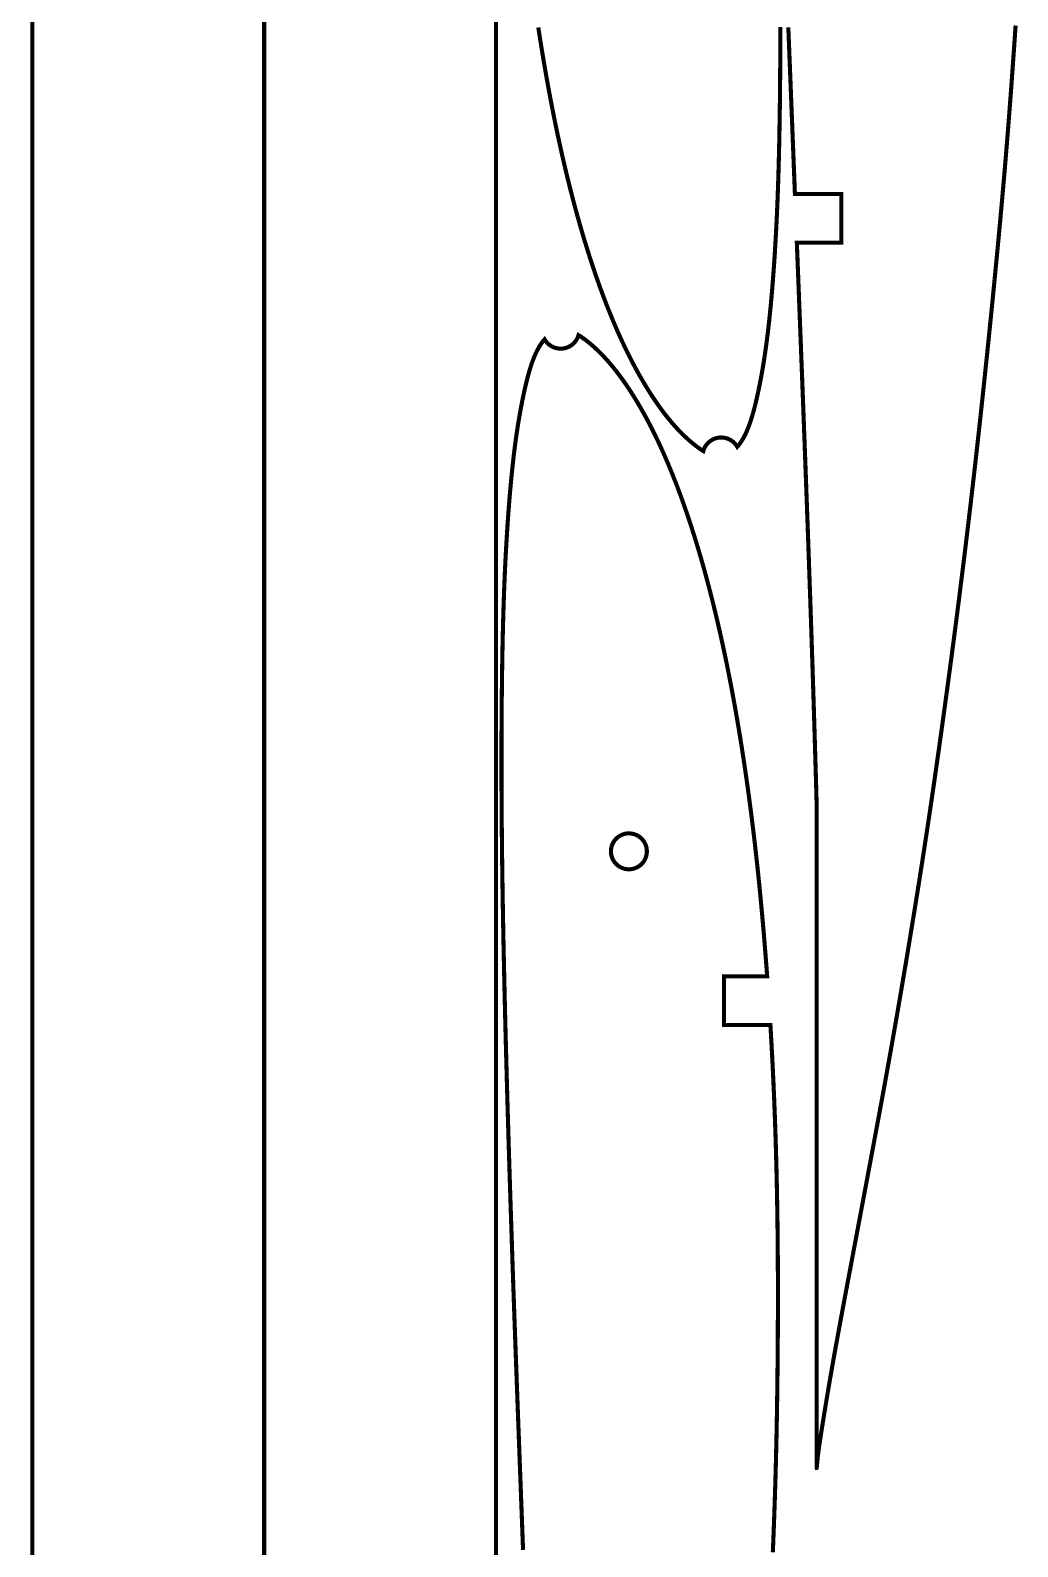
# Model space of a CAD drawing. Extents: x 0 to 93, y 0 to 923.
# Drawn here: x 0 to 85.2, y 397 to 528 of the extents above; entities that cross this region are included whole.
import ezdxf

# ---------------------------------------------------------------- set-up
doc = ezdxf.new("R2010")
doc.units = 0
doc.layers.get('0').update_dxf_attribs({"linetype": 'CONTINUOUS'})

msp = doc.modelspace()

# ---------------------------------------------------------------- linework, layer by layer
at = {"color": 0, "const_width": 0.35278}
for points in [[(0.17638, 922.726), (20.1764, 922.726), (20.1764, 295.725), (0.17638, 295.725), (0.17638, 922.726)], [(53.2021, 457.078), (53.2021, 457.037), (53.194, 456.919), (53.1706, 456.765), (53.1324, 456.617), (53.0803, 456.474), (53.015, 456.339), (52.9374, 456.211), (52.8482, 456.092), (52.7481, 455.982), (52.6381, 455.881), (52.5186, 455.792), (52.3908, 455.714), (52.2554, 455.649), (52.1129, 455.597), (51.9644, 455.558), (51.8106, 455.535), (51.6917, 455.528), (51.6521, 455.528), (51.6124, 455.528), (51.4936, 455.535), (51.3397, 455.558), (51.1911, 455.597), (51.0488, 455.649), (50.9132, 455.714), (50.7854, 455.792), (50.6661, 455.881), (50.556, 455.982), (50.456, 456.092), (50.3668, 456.211), (50.2892, 456.339), (50.2239, 456.474), (50.1717, 456.617), (50.1335, 456.765), (50.11, 456.919), (50.1021, 457.037), (50.1021, 457.078), (50.1021, 457.117), (50.11, 457.236), (50.1335, 457.39), (50.1717, 457.539), (50.2239, 457.681), (50.2892, 457.817), (50.3668, 457.944), (50.456, 458.064), (50.556, 458.174), (50.6661, 458.274), (50.7854, 458.363), (50.9132, 458.44), (51.0488, 458.506), (51.1911, 458.557), (51.3397, 458.596), (51.4936, 458.619), (51.6124, 458.628), (51.6521, 458.628), (51.6917, 458.628), (51.8106, 458.619), (51.9644, 458.596), (52.1129, 458.557), (52.2554, 458.506), (52.3908, 458.44), (52.5186, 458.363), (52.6381, 458.274), (52.7481, 458.174), (52.8482, 458.064), (52.9374, 457.944), (53.015, 457.817), (53.0803, 457.681), (53.1324, 457.539), (53.1706, 457.39), (53.194, 457.236), (53.2021, 457.117), (53.2021, 457.078)]]:
    msp.add_lwpolyline(points, close=True, dxfattribs=at)
for points in [[(20.1764, 922.726), (40.1764, 922.726), (40.1764, 295.725), (20.1764, 295.725)], [(43.8372, 528.214), (43.8783, 527.944), (43.9192, 527.679), (43.9604, 527.414), (44.0019, 527.15), (44.0437, 526.886), (44.086, 526.624), (44.1285, 526.36), (44.1713, 526.099), (44.2143, 525.836), (44.2578, 525.575), (44.3015, 525.314), (44.3457, 525.054), (44.3901, 524.794), (44.4349, 524.535), (44.48, 524.275), (44.5254, 524.017), (44.5712, 523.76), (44.6174, 523.501), (44.6638, 523.246), (44.7106, 522.989), (44.7576, 522.733), (44.8051, 522.478), (44.8529, 522.222), (44.9011, 521.968), (44.9497, 521.714), (44.9985, 521.461), (45.0478, 521.208), (45.0972, 520.957), (45.1472, 520.704), (45.1975, 520.453), (45.2482, 520.203), (45.2992, 519.953), (45.3493, 519.708), (45.3999, 519.465), (45.4508, 519.222), (45.5019, 518.981), (45.5536, 518.738), (45.6056, 518.497), (45.6578, 518.256), (45.7104, 518.015), (45.7635, 517.776), (45.8168, 517.537), (45.8704, 517.299), (45.9244, 517.06), (45.9789, 516.824), (46.0336, 516.586), (46.0887, 516.35), (46.1442, 516.114), (46.2, 515.879), (46.2562, 515.644), (46.3128, 515.41), (46.3696, 515.176), (46.4269, 514.943), (46.4846, 514.711), (46.5425, 514.479), (46.6008, 514.249), (46.6596, 514.018), (46.7186, 513.789), (46.7781, 513.56), (46.8378, 513.331), (46.8981, 513.103), (46.9586, 512.875), (47.0194, 512.649), (47.0769, 512.436), (47.1347, 512.225), (47.1928, 512.014), (47.2513, 511.804), (47.31, 511.594), (47.369, 511.385), (47.4285, 511.176), (47.4882, 510.968), (47.5483, 510.761), (47.6086, 510.554), (47.6694, 510.347), (47.7306, 510.142), (47.7919, 509.938), (47.8537, 509.732), (47.9158, 509.529), (47.9783, 509.325), (48.0411, 509.124), (48.1043, 508.921), (48.1678, 508.719), (48.2317, 508.519), (48.2958, 508.319), (48.3604, 508.119), (48.4253, 507.921), (48.4906, 507.722), (48.5561, 507.525), (48.6221, 507.329), (48.6885, 507.132), (48.7551, 506.938), (48.8222, 506.742), (48.8896, 506.549), (48.9506, 506.374), (49.0118, 506.2), (49.0735, 506.028), (49.1353, 505.856), (49.1974, 505.683), (49.2599, 505.512), (49.3226, 505.342), (49.3857, 505.171), (49.4492, 505.001), (49.5129, 504.833), (49.5768, 504.664), (49.6411, 504.497), (49.7057, 504.329), (49.7707, 504.164), (49.836, 503.997), (49.9015, 503.832), (49.9674, 503.668), (50.0336, 503.503), (50.1001, 503.34), (50.1669, 503.178), (50.234, 503.015), (50.3015, 502.854), (50.3693, 502.693), (50.4375, 502.532), (50.506, 502.374), (50.5747, 502.214), (50.6439, 502.056), (50.7133, 501.899), (50.7831, 501.742), (50.8532, 501.586), (50.9199, 501.439), (50.9868, 501.292), (51.054, 501.146), (51.1217, 501.001), (51.1894, 500.856), (51.2576, 500.713), (51.3261, 500.569), (51.3949, 500.426), (51.464, 500.285), (51.5333, 500.143), (51.6031, 500.003), (51.6729, 499.863), (51.7433, 499.722), (51.8139, 499.585), (51.8847, 499.446), (51.9558, 499.308), (52.0274, 499.172), (52.0992, 499.036), (52.1713, 498.901), (52.2436, 498.767), (52.3163, 498.633), (52.3893, 498.5), (52.4625, 498.368), (52.5363, 498.236), (52.6101, 498.106), (52.6843, 497.976), (52.7587, 497.846), (52.8336, 497.718), (52.9086, 497.59), (52.984, 497.463), (53.0597, 497.338), (53.1282, 497.224), (53.1968, 497.111), (53.2657, 497), (53.3349, 496.889), (53.4043, 496.779), (53.4739, 496.669), (53.5437, 496.56), (53.6139, 496.451), (53.6842, 496.344), (53.7547, 496.238), (53.8254, 496.131), (53.8965, 496.025), (53.9678, 495.921), (54.0392, 495.817), (54.1108, 495.714), (54.1828, 495.611), (54.255, 495.51), (54.3274, 495.408), (54.3999, 495.308), (54.4726, 495.21), (54.5457, 495.111), (54.6189, 495.014), (54.6924, 494.917), (54.766, 494.821), (54.8399, 494.726), (54.9139, 494.632), (54.9882, 494.539), (55.0628, 494.446), (55.1374, 494.354), (55.2124, 494.264), (55.2779, 494.186), (55.3438, 494.108), (55.4096, 494.031), (55.4757, 493.954), (55.5419, 493.879), (55.6083, 493.804), (55.675, 493.729), (55.7418, 493.657), (55.8088, 493.583), (55.876, 493.511), (55.9433, 493.44), (56.011, 493.369), (56.0786, 493.299), (56.1467, 493.231), (56.2149, 493.161), (56.2832, 493.093), (56.3519, 493.026), (56.4207, 492.96), (56.4899, 492.894), (56.559, 492.829), (56.6286, 492.764), (56.6985, 492.701), (56.7683, 492.637), (56.8386, 492.575), (56.9092, 492.514), (56.9799, 492.453), (57.051, 492.393), (57.1222, 492.333), (57.1938, 492.275), (57.2657, 492.218), (57.2914, 492.197), (57.3431, 492.156), (57.3687, 492.136), (57.3947, 492.115), (57.4207, 492.096), (57.4465, 492.075), (57.4725, 492.056), (57.4985, 492.036), (57.5246, 492.017), (57.5506, 491.997), (57.5767, 491.978), (57.6028, 491.958), (57.629, 491.94), (57.6551, 491.921), (57.6812, 491.901), (57.7074, 491.883), (57.7336, 491.865), (57.7599, 491.847), (57.7861, 491.829), (57.8124, 491.811), (57.8386, 491.793), (57.8649, 491.775), (57.8911, 491.758), (57.9175, 491.74), (57.9438, 491.724), (57.9701, 491.707), (57.9964, 491.69), (58.0228, 491.674), (58.0492, 491.658), (58.0754, 491.642), (58.0914, 491.699), (58.1568, 491.867), (58.2686, 492.074), (58.4079, 492.26), (58.5721, 492.422), (58.7581, 492.561), (58.9631, 492.671), (59.184, 492.751), (59.3592, 492.79), (59.4183, 492.799), (59.4774, 492.806), (59.6569, 492.81), (59.8908, 492.787), (60.1165, 492.731), (60.3307, 492.642), (60.53, 492.524), (60.7108, 492.378), (60.87, 492.204), (60.9744, 492.058), (61.004, 492.007), (61.0325, 492.039), (61.0607, 492.072), (61.0885, 492.106), (61.1161, 492.139), (61.1435, 492.174), (61.1706, 492.208), (61.1974, 492.243), (61.224, 492.279), (61.2503, 492.315), (61.2764, 492.351), (61.3022, 492.389), (61.3278, 492.426), (61.3531, 492.465), (61.3782, 492.504), (61.4031, 492.543), (61.4276, 492.582), (61.4519, 492.622), (61.4763, 492.664), (61.5, 492.704), (61.5237, 492.746), (61.5472, 492.787), (61.5704, 492.831), (61.5935, 492.872), (61.6163, 492.915), (61.6389, 492.96), (61.6612, 493.004), (61.6833, 493.049), (61.7053, 493.093), (61.7271, 493.137), (61.7486, 493.183), (61.7869, 493.268), (61.8247, 493.353), (61.8619, 493.439), (61.8985, 493.526), (61.9343, 493.614), (61.9697, 493.704), (62.0044, 493.796), (62.0386, 493.887), (62.0722, 493.981), (62.1054, 494.075), (62.1379, 494.169), (62.17, 494.267), (62.2017, 494.364), (62.2328, 494.463), (62.2635, 494.561), (62.2936, 494.661), (62.3235, 494.762), (62.3529, 494.864), (62.3818, 494.967), (62.4104, 495.071), (62.4386, 495.175), (62.4665, 495.281), (62.494, 495.386), (62.5211, 495.493), (62.5481, 495.6), (62.5746, 495.708), (62.6008, 495.817), (62.6268, 495.925), (62.6525, 496.035), (62.6781, 496.146), (62.7089, 496.281), (62.7393, 496.417), (62.7696, 496.554), (62.7994, 496.692), (62.8289, 496.829), (62.8582, 496.969), (62.8871, 497.108), (62.9157, 497.249), (62.944, 497.39), (62.9719, 497.532), (62.9997, 497.675), (63.0271, 497.818), (63.054, 497.963), (63.0808, 498.107), (63.1074, 498.253), (63.1335, 498.399), (63.1593, 498.546), (63.1849, 498.694), (63.2101, 498.842), (63.235, 498.992), (63.2597, 499.142), (63.284, 499.292), (63.3081, 499.443), (63.3318, 499.594), (63.3553, 499.747), (63.3785, 499.901), (63.4014, 500.056), (63.4239, 500.21), (63.4462, 500.365), (63.4682, 500.521), (63.49, 500.678), (63.5133, 500.85), (63.5364, 501.022), (63.559, 501.196), (63.5814, 501.369), (63.6035, 501.544), (63.6251, 501.721), (63.6465, 501.897), (63.6676, 502.074), (63.6885, 502.251), (63.7089, 502.431), (63.7292, 502.61), (63.749, 502.79), (63.7686, 502.971), (63.7879, 503.153), (63.8071, 503.335), (63.8258, 503.518), (63.8443, 503.701), (63.8626, 503.886), (63.8806, 504.071), (63.8983, 504.257), (63.9157, 504.443), (63.9329, 504.631), (63.95, 504.818), (63.9667, 505.007), (63.9832, 505.196), (63.9994, 505.385), (64.0156, 505.575), (64.0314, 505.765), (64.0469, 505.957), (64.0624, 506.149), (64.0797, 506.368), (64.0968, 506.589), (64.1136, 506.811), (64.1303, 507.033), (64.1465, 507.256), (64.1625, 507.479), (64.1783, 507.703), (64.1938, 507.928), (64.209, 508.154), (64.224, 508.381), (64.2387, 508.607), (64.2532, 508.835), (64.2674, 509.064), (64.2814, 509.293), (64.295, 509.522), (64.3085, 509.753), (64.3217, 509.985), (64.3346, 510.215), (64.3472, 510.449), (64.3597, 510.682), (64.3718, 510.915), (64.3837, 511.15), (64.3954, 511.385), (64.4068, 511.621), (64.4181, 511.857), (64.4289, 512.094), (64.4396, 512.332), (64.45, 512.569), (64.4601, 512.808), (64.4701, 513.049), (64.4797, 513.289), (64.4896, 513.54), (64.4992, 513.792), (64.5085, 514.044), (64.5175, 514.297), (64.5263, 514.551), (64.5349, 514.807), (64.5432, 515.061), (64.5512, 515.317), (64.559, 515.574), (64.5667, 515.831), (64.574, 516.089), (64.5811, 516.347), (64.5881, 516.606), (64.5947, 516.865), (64.6013, 517.125), (64.6076, 517.386), (64.6136, 517.647), (64.6196, 517.91), (64.6253, 518.172), (64.6307, 518.435), (64.636, 518.699), (64.6411, 518.964), (64.6461, 519.228), (64.6508, 519.493), (64.6554, 519.76), (64.6597, 520.026), (64.664, 520.293), (64.6682, 520.561), (64.6721, 520.829), (64.6758, 521.097), (64.6797, 521.389), (64.6835, 521.681), (64.6871, 521.974), (64.6904, 522.267), (64.6938, 522.561), (64.6968, 522.856), (64.6997, 523.15), (64.7024, 523.446), (64.705, 523.742), (64.7074, 524.039), (64.7096, 524.336), (64.7117, 524.635), (64.7136, 524.933), (64.7154, 525.232), (64.7169, 525.532), (64.7183, 525.833), (64.7196, 526.133), (64.7207, 526.435), (64.7217, 526.738), (64.7225, 527.04), (64.7231, 527.343), (64.7235, 527.647), (64.7237, 527.951), (64.7239, 528.256)], [(65.4115, 528.221), (65.4478, 527.313), (65.5381, 525.043), (65.5561, 524.589), (65.5742, 524.135), (65.5922, 523.682), (65.6282, 522.774), (65.6462, 522.319), (65.6642, 521.867), (65.6822, 521.412), (65.7001, 520.958), (65.7182, 520.506), (65.7361, 520.051), (65.7721, 519.144), (65.79, 518.69), (65.8079, 518.238), (65.8258, 517.783), (65.8438, 517.331), (65.8617, 516.876), (65.8797, 516.424), (65.8976, 515.969), (65.9156, 515.517), (65.9335, 515.064), (65.935, 515.022), (65.9367, 514.982), (65.9415, 514.858), (65.9432, 514.818), (65.9464, 514.736), (65.9479, 514.694), (65.9544, 514.531), (65.9561, 514.49), (65.9578, 514.45), (65.9593, 514.408), (65.9625, 514.326), (65.9642, 514.286), (65.9675, 514.204), (65.969, 514.162), (65.9707, 514.122), (65.9756, 513.999), (65.9772, 513.958), (65.9788, 513.917), (65.9804, 513.876), (65.9819, 513.835), (69.9819, 513.835), (69.9819, 509.635), (66.1478, 509.635), (66.1579, 509.381), (66.1679, 509.125), (66.1881, 508.615), (66.1981, 508.36), (66.2181, 507.85), (66.2282, 507.596), (66.2381, 507.342), (66.2482, 507.086), (66.2582, 506.832), (66.2681, 506.578), (66.2881, 506.068), (66.2981, 505.814), (66.3081, 505.56), (66.3179, 505.304), (66.3279, 505.05), (66.3478, 504.542), (66.3578, 504.287), (66.3676, 504.033), (66.3776, 503.779), (66.3875, 503.525), (66.3974, 503.271), (66.4074, 503.017), (66.4172, 502.762), (66.4369, 502.256), (66.4468, 502.001), (66.4635, 501.574), (66.48, 501.144), (66.4967, 500.717), (66.5132, 500.289), (66.5297, 499.861), (66.5461, 499.433), (66.5626, 499.006), (66.579, 498.579), (66.5956, 498.151), (66.6118, 497.725), (66.6282, 497.299), (66.6444, 496.871), (66.6607, 496.444), (66.6769, 496.018), (66.6932, 495.593), (66.7093, 495.167), (66.7256, 494.742), (66.7417, 494.315), (66.7576, 493.89), (66.7737, 493.465), (66.7897, 493.04), (66.8057, 492.615), (66.8217, 492.192), (66.8375, 491.767), (66.8533, 491.343), (66.8692, 490.919), (66.8849, 490.494), (66.9007, 490.072), (66.9164, 489.649), (66.9321, 489.225), (66.9476, 488.803), (66.9635, 488.372), (66.9792, 487.943), (66.995, 487.514), (67.0107, 487.085), (67.0263, 486.657), (67.0419, 486.228), (67.0575, 485.8), (67.0729, 485.371), (67.0883, 484.943), (67.1038, 484.517), (67.1192, 484.089), (67.1344, 483.662), (67.1497, 483.235), (67.1649, 482.808), (67.18, 482.382), (67.195, 481.957), (67.21, 481.531), (67.225, 481.106), (67.2399, 480.681), (67.2547, 480.256), (67.2694, 479.831), (67.2842, 479.407), (67.2987, 478.983), (67.3133, 478.56), (67.3279, 478.136), (67.3422, 477.713), (67.3567, 477.29), (67.371, 476.868), (67.3851, 476.446), (67.3993, 476.024), (67.4135, 475.603), (67.4271, 475.192), (67.4408, 474.779), (67.4543, 474.369), (67.4678, 473.958), (67.4812, 473.549), (67.4946, 473.139), (67.5079, 472.729), (67.5211, 472.319), (67.5342, 471.911), (67.5474, 471.503), (67.5603, 471.094), (67.5732, 470.686), (67.5861, 470.279), (67.5989, 469.872), (67.6115, 469.465), (67.6242, 469.058), (67.6368, 468.653), (67.6493, 468.247), (67.6617, 467.842), (67.674, 467.438), (67.6863, 467.033), (67.6985, 466.629), (67.7106, 466.225), (67.7226, 465.822), (67.7346, 465.419), (67.7465, 465.017), (67.7585, 464.615), (67.7701, 464.214), (67.7818, 463.813), (67.7935, 463.412), (67.7957, 463.338), (67.7978, 463.264), (67.7999, 463.189), (67.8021, 463.115), (67.8062, 462.967), (67.8085, 462.892), (67.8106, 462.818), (67.8149, 462.669), (67.8169, 462.596), (67.8192, 462.521), (67.8233, 462.372), (67.8254, 462.299), (67.8296, 462.15), (67.8339, 462.003), (67.836, 461.928), (67.8381, 461.854), (67.8401, 461.781), (67.8422, 461.706), (67.8443, 461.632), (67.8464, 461.558), (67.8485, 461.485), (67.8506, 461.41), (67.8526, 461.336), (67.8568, 461.189), (67.8568, 404.011), (67.8565, 404.001), (67.8562, 403.99), (67.856, 403.981), (67.8557, 403.971), (67.8556, 403.961), (67.8553, 403.951), (67.8551, 403.943), (67.855, 403.933), (67.8549, 403.925), (67.8547, 403.918), (67.8546, 403.91), (67.8544, 403.903), (67.8544, 403.896), (67.8544, 403.889), (67.8544, 403.871), (67.8544, 403.865), (67.8544, 403.861), (67.8546, 403.857), (67.8547, 403.853), (67.8549, 403.849), (67.855, 403.846), (67.8551, 403.843), (67.8554, 403.84), (67.8557, 403.839), (67.856, 403.838), (67.8561, 403.836), (67.8564, 403.835), (67.8568, 403.835), (67.8576, 403.836), (67.8588, 403.84), (67.86, 403.847), (67.8614, 403.856), (67.8629, 403.868), (67.8646, 403.882), (67.8664, 403.897), (67.8685, 403.915), (67.8706, 403.936), (67.8728, 403.958), (67.8751, 403.982), (67.8776, 404.008), (67.8803, 404.036), (67.8831, 404.065), (67.886, 404.096), (67.889, 404.128), (67.8922, 404.162), (67.8954, 404.197), (67.8989, 404.233), (67.9024, 404.269), (67.906, 404.308), (67.9097, 404.347), (67.9136, 404.388), (67.9176, 404.428), (67.9217, 404.468), (67.9258, 404.511), (67.9301, 404.553), (67.9346, 404.596), (67.939, 404.639), (67.9436, 404.682), (67.9513, 404.751), (67.9592, 404.822), (67.9674, 404.893), (67.9757, 404.964), (67.9843, 405.036), (67.9932, 405.108), (68.0022, 405.181), (68.0115, 405.253), (68.0211, 405.326), (68.0308, 405.4), (68.0408, 405.474), (68.051, 405.549), (68.0614, 405.624), (68.0719, 405.699), (68.0828, 405.775), (68.0938, 405.851), (68.105, 405.928), (68.1164, 406.006), (68.1279, 406.083), (68.1396, 406.162), (68.1515, 406.242), (68.1638, 406.321), (68.176, 406.401), (68.1883, 406.482), (68.201, 406.564), (68.2138, 406.646), (68.2267, 406.729), (68.2397, 406.813), (68.2529, 406.896), (68.2662, 406.982), (68.2835, 407.09), (68.301, 407.201), (68.3188, 407.313), (68.3367, 407.426), (68.3547, 407.54), (68.3731, 407.656), (68.3917, 407.771), (68.4104, 407.889), (68.4294, 408.007), (68.4486, 408.126), (68.4681, 408.246), (68.4876, 408.368), (68.5075, 408.49), (68.5274, 408.612), (68.5476, 408.737), (68.5679, 408.861), (68.5886, 408.987), (68.6093, 409.114), (68.6303, 409.242), (68.6514, 409.369), (68.6726, 409.499), (68.6942, 409.628), (68.7158, 409.758), (68.7378, 409.89), (68.7597, 410.022), (68.7819, 410.154), (68.8043, 410.287), (68.8268, 410.421), (68.8496, 410.556), (68.8724, 410.69), (68.8954, 410.826), (68.9235, 410.99), (68.9519, 411.156), (68.9804, 411.322), (69.0092, 411.489), (69.0382, 411.657), (69.0675, 411.826), (69.0968, 411.994), (69.1265, 412.165), (69.1564, 412.336), (69.1865, 412.507), (69.2168, 412.679), (69.2472, 412.851), (69.2781, 413.025), (69.3089, 413.2), (69.34, 413.375), (69.3714, 413.55), (69.4029, 413.726), (69.4346, 413.903), (69.4665, 414.081), (69.4986, 414.258), (69.5308, 414.438), (69.5633, 414.617), (69.596, 414.797), (69.6289, 414.978), (69.6618, 415.16), (69.695, 415.342), (69.7285, 415.524), (69.7619, 415.707), (69.7957, 415.892), (69.8296, 416.075), (69.8636, 416.261), (69.9015, 416.467), (69.9396, 416.674), (69.9779, 416.881), (70.0164, 417.089), (70.0551, 417.297), (70.094, 417.507), (70.1332, 417.717), (70.1724, 417.928), (70.2118, 418.14), (70.2514, 418.351), (70.2911, 418.565), (70.3311, 418.778), (70.3711, 418.993), (70.4114, 419.207), (70.4518, 419.424), (70.4924, 419.639), (70.5331, 419.856), (70.5738, 420.074), (70.6147, 420.292), (70.6558, 420.511), (70.6971, 420.729), (70.7385, 420.95), (70.78, 421.171), (70.8215, 421.392), (70.8633, 421.614), (70.9051, 421.836), (70.9471, 422.058), (70.9892, 422.282), (71.0313, 422.506), (71.0736, 422.731), (71.1194, 422.975), (71.1654, 423.219), (71.2114, 423.464), (71.2576, 423.71), (71.3039, 423.956), (71.3503, 424.203), (71.3968, 424.45), (71.4435, 424.699), (71.4901, 424.947), (71.5369, 425.196), (71.5839, 425.446), (71.6308, 425.697), (71.6781, 425.949), (71.7253, 426.2), (71.7726, 426.451), (71.82, 426.704), (71.8675, 426.958), (71.9151, 427.213), (71.9628, 427.467), (72.0107, 427.722), (72.0585, 427.978), (72.1065, 428.233), (72.1546, 428.49), (72.2028, 428.747), (72.251, 429.006), (72.2994, 429.264), (72.3478, 429.522), (72.3964, 429.781), (72.445, 430.04), (72.4936, 430.301), (72.5436, 430.568), (72.5936, 430.836), (72.6438, 431.104), (72.694, 431.372), (72.7443, 431.642), (72.7946, 431.911), (72.845, 432.182), (72.8954, 432.453), (72.946, 432.724), (72.9965, 432.994), (73.0471, 433.267), (73.0978, 433.539), (73.1485, 433.813), (73.1992, 434.086), (73.2499, 434.36), (73.3006, 434.635), (73.3514, 434.91), (73.4021, 435.185), (73.4529, 435.461), (73.5036, 435.737), (73.5544, 436.014), (73.6051, 436.292), (73.656, 436.569), (73.7068, 436.847), (73.7575, 437.126), (73.8082, 437.406), (73.8589, 437.685), (73.9094, 437.965), (73.9601, 438.246), (74.0107, 438.526), (74.0637, 438.821), (74.1165, 439.117), (74.1694, 439.412), (74.2222, 439.708), (74.275, 440.006), (74.3276, 440.303), (74.3803, 440.601), (74.4329, 440.899), (74.4854, 441.197), (74.5379, 441.497), (74.5903, 441.797), (74.6426, 442.097), (74.695, 442.397), (74.7472, 442.699), (74.7996, 443), (74.8517, 443.301), (74.9037, 443.604), (74.9558, 443.907), (75.0079, 444.21), (75.0599, 444.514), (75.1118, 444.818), (75.1638, 445.122), (75.2156, 445.426), (75.2674, 445.732), (75.319, 446.037), (75.3708, 446.343), (75.4224, 446.65), (75.474, 446.957), (75.5256, 447.264), (75.5769, 447.572), (75.6285, 447.879), (75.6838, 448.211), (75.739, 448.544), (75.7942, 448.876), (75.8493, 449.21), (75.9043, 449.543), (75.9593, 449.878), (76.0143, 450.211), (76.0692, 450.546), (76.1239, 450.882), (76.1786, 451.217), (76.2332, 451.553), (76.2876, 451.89), (76.3421, 452.226), (76.3965, 452.564), (76.4507, 452.901), (76.505, 453.24), (76.559, 453.579), (76.6129, 453.918), (76.6668, 454.257), (76.7206, 454.597), (76.7742, 454.938), (76.8276, 455.278), (76.8811, 455.619), (76.9344, 455.961), (76.9876, 456.303), (77.0406, 456.644), (77.0935, 456.988), (77.1462, 457.331), (77.1989, 457.674), (77.2514, 458.018), (77.3038, 458.363), (77.3558, 458.706), (77.4078, 459.05), (77.4596, 459.394), (77.5111, 459.739), (77.5626, 460.083), (77.614, 460.429), (77.6653, 460.775), (77.7164, 461.121), (77.7674, 461.468), (77.8182, 461.815), (77.869, 462.162), (77.9196, 462.51), (77.97, 462.858), (78.0204, 463.207), (78.0707, 463.556), (78.1208, 463.904), (78.1708, 464.254), (78.2208, 464.604), (78.2707, 464.954), (78.3204, 465.304), (78.37, 465.656), (78.4194, 466.006), (78.4689, 466.357), (78.5182, 466.71), (78.5675, 467.061), (78.6165, 467.414), (78.6656, 467.767), (78.7146, 468.119), (78.7633, 468.472), (78.8122, 468.826), (78.8639, 469.203), (78.9154, 469.578), (78.9669, 469.956), (79.0183, 470.332), (79.0697, 470.708), (79.121, 471.086), (79.1721, 471.464), (79.2231, 471.842), (79.2739, 472.221), (79.3247, 472.599), (79.3754, 472.978), (79.4261, 473.358), (79.4765, 473.738), (79.5268, 474.117), (79.5771, 474.497), (79.6272, 474.878), (79.6772, 475.26), (79.7271, 475.64), (79.7769, 476.022), (79.8265, 476.404), (79.876, 476.786), (79.9254, 477.168), (79.9747, 477.551), (80.0238, 477.933), (80.0728, 478.317), (80.1217, 478.7), (80.1704, 479.085), (80.2189, 479.468), (80.2674, 479.853), (80.3157, 480.238), (80.3637, 480.622), (80.4111, 481.003), (80.4583, 481.382), (80.5053, 481.762), (80.5522, 482.143), (80.5989, 482.524), (80.6456, 482.904), (80.6919, 483.286), (80.7382, 483.667), (80.7844, 484.049), (80.8304, 484.431), (80.8762, 484.813), (80.9219, 485.196), (80.9676, 485.578), (81.0131, 485.961), (81.0583, 486.344), (81.1035, 486.726), (81.1485, 487.111), (81.1932, 487.494), (81.2379, 487.878), (81.2825, 488.262), (81.3269, 488.647), (81.3713, 489.031), (81.4153, 489.415), (81.4593, 489.8), (81.5031, 490.186), (81.5467, 490.571), (81.5903, 490.957), (81.6336, 491.342), (81.6768, 491.728), (81.7199, 492.114), (81.7642, 492.512), (81.8083, 492.912), (81.8525, 493.311), (81.8962, 493.711), (81.94, 494.111), (81.9836, 494.511), (82.0269, 494.911), (82.0701, 495.311), (82.1133, 495.713), (82.1563, 496.113), (82.199, 496.514), (82.2418, 496.914), (82.2842, 497.315), (82.3267, 497.717), (82.3689, 498.118), (82.411, 498.519), (82.4529, 498.921), (82.4947, 499.324), (82.5364, 499.725), (82.5779, 500.128), (82.6194, 500.529), (82.6607, 500.932), (82.7018, 501.335), (82.7429, 501.738), (82.7838, 502.14), (82.8246, 502.543), (82.8653, 502.946), (82.9057, 503.35), (82.9462, 503.753), (82.9865, 504.157), (83.0267, 504.56), (83.0429, 504.724), (83.0592, 504.887), (83.0753, 505.05), (83.1238, 505.54), (83.1399, 505.704), (83.156, 505.868), (83.1721, 506.032), (83.1882, 506.196), (83.2042, 506.358), (83.2361, 506.686), (83.2681, 507.014), (83.2999, 507.342), (83.3157, 507.504), (83.3315, 507.668), (83.3631, 507.996), (83.3789, 508.16), (83.3946, 508.324), (83.4103, 508.488), (83.426, 508.651), (83.4729, 509.143), (83.4883, 509.307), (83.504, 509.471), (83.5194, 509.635), (83.5326, 509.775), (83.5458, 509.915), (83.559, 510.054), (83.5721, 510.194), (83.6114, 510.614), (83.6243, 510.754), (83.6374, 510.894), (83.6503, 511.035), (83.6762, 511.314), (83.6892, 511.454), (83.7021, 511.594), (83.7149, 511.735), (83.7533, 512.154), (83.7661, 512.294), (83.7914, 512.575), (83.8042, 512.714), (83.8168, 512.854), (83.8293, 512.994), (83.8546, 513.275), (83.8671, 513.415), (83.8796, 513.556), (83.8921, 513.694), (83.9044, 513.835), (83.9129, 513.932), (83.9215, 514.028), (83.93, 514.125), (83.9386, 514.221), (83.9471, 514.318), (83.9556, 514.414), (83.964, 514.511), (83.9725, 514.607), (83.981, 514.704), (83.9893, 514.8), (84.0061, 514.993), (84.0313, 515.283), (84.0644, 515.669), (84.0892, 515.96), (84.0974, 516.056), (84.1137, 516.249), (84.1219, 516.346), (84.1301, 516.442), (84.1382, 516.539), (84.1464, 516.636), (84.1544, 516.732), (84.1879, 517.133), (84.2211, 517.535), (84.254, 517.936), (84.2867, 518.338), (84.319, 518.739), (84.3511, 519.14), (84.3829, 519.542), (84.4144, 519.943), (84.4457, 520.344), (84.4768, 520.746), (84.5076, 521.149), (84.5382, 521.55), (84.5685, 521.951), (84.5986, 522.353), (84.6285, 522.754), (84.6582, 523.156), (84.6876, 523.557), (84.7169, 523.96), (84.746, 524.361), (84.7749, 524.762), (84.8036, 525.164), (84.8321, 525.565), (84.8604, 525.968), (84.8886, 526.369), (84.9165, 526.771), (84.9444, 527.172), (84.9721, 527.574), (84.9996, 527.975), (85.0271, 528.378)], [(64.0753, 396.561), (64.0918, 396.954), (64.1079, 397.347), (64.1236, 397.74), (64.1392, 398.135), (64.1543, 398.528), (64.1692, 398.921), (64.1838, 399.313), (64.1979, 399.706), (64.2118, 400.099), (64.2254, 400.49), (64.2386, 400.883), (64.2515, 401.275), (64.264, 401.667), (64.2763, 402.06), (64.2879, 402.446), (64.2992, 402.833), (64.3103, 403.219), (64.3208, 403.607), (64.3311, 403.993), (64.3412, 404.379), (64.3508, 404.765), (64.3601, 405.151), (64.3692, 405.537), (64.3779, 405.924), (64.3864, 406.31), (64.3944, 406.694), (64.4022, 407.081), (64.4097, 407.465), (64.4169, 407.85), (64.4239, 408.235), (64.4304, 408.619), (64.4368, 409.004), (64.4429, 409.389), (64.4488, 409.772), (64.4543, 410.157), (64.4596, 410.54), (64.4646, 410.924), (64.4693, 411.307), (64.4737, 411.69), (64.4781, 412.072), (64.4821, 412.456), (64.4858, 412.838), (64.4894, 413.219), (64.4928, 413.601), (64.4958, 413.983), (64.4986, 414.357), (64.5012, 414.732), (64.5036, 415.106), (64.5058, 415.479), (64.5078, 415.853), (64.5094, 416.225), (64.511, 416.599), (64.5122, 416.971), (64.5133, 417.343), (64.5142, 417.715), (64.5146, 418.088), (64.515, 418.46), (64.515, 418.831), (64.5149, 419.201), (64.5144, 419.574), (64.5136, 419.943), (64.5126, 420.314), (64.5114, 420.685), (64.5099, 421.054), (64.5082, 421.424), (64.5061, 421.793), (64.5038, 422.162), (64.5011, 422.532), (64.4982, 422.9), (64.495, 423.268), (64.4914, 423.638), (64.4876, 424.004), (64.4835, 424.372), (64.479, 424.74), (64.4743, 425.107), (64.4693, 425.474), (64.4639, 425.838), (64.4582, 426.201), (64.4522, 426.565), (64.446, 426.928), (64.4393, 427.29), (64.4324, 427.654), (64.4251, 428.015), (64.4175, 428.378), (64.4096, 428.74), (64.4014, 429.101), (64.3928, 429.463), (64.3839, 429.824), (64.3746, 430.183), (64.3651, 430.544), (64.3551, 430.904), (64.3449, 431.264), (64.3343, 431.624), (64.3235, 431.982), (64.3122, 432.342), (64.3006, 432.7), (64.2886, 433.058), (64.2764, 433.415), (64.2638, 433.774), (64.2507, 434.131), (64.2375, 434.487), (64.2237, 434.843), (64.2099, 435.2), (64.1954, 435.556), (64.1807, 435.911), (64.1657, 436.265), (64.1503, 436.621), (64.1424, 436.799), (64.1344, 436.975), (64.1265, 437.153), (64.1183, 437.329), (64.1101, 437.507), (64.1018, 437.683), (64.0935, 437.861), (64.085, 438.037), (64.0764, 438.214), (64.0678, 438.39), (64.059, 438.567), (64.0503, 438.743), (64.0414, 438.919), (64.0324, 439.096), (64.0233, 439.272), (64.0142, 439.449), (64.0049, 439.624), (63.9956, 439.8), (63.9861, 439.975), (63.9767, 440.151), (63.9671, 440.326), (63.9574, 440.503), (63.9475, 440.678), (63.9376, 440.853), (63.9278, 441.028), (63.9176, 441.203), (63.9076, 441.378), (63.8974, 441.553), (63.8871, 441.728), (63.8768, 441.903), (63.8663, 442.078), (59.8663, 442.078), (59.8663, 446.278), (63.5868, 446.278), (63.5846, 446.306), (63.5825, 446.335), (63.5804, 446.364), (63.5783, 446.392), (63.5763, 446.421), (63.5742, 446.45), (63.5719, 446.478), (63.5699, 446.507), (63.5678, 446.536), (63.5657, 446.565), (63.5572, 446.679), (63.555, 446.708), (63.5508, 446.765), (63.5486, 446.794), (63.5465, 446.824), (63.5443, 446.851), (63.5422, 446.881), (63.54, 446.908), (63.5379, 446.938), (63.5357, 446.967), (63.5336, 446.994), (63.5314, 447.024), (63.5293, 447.053), (63.5271, 447.081), (63.525, 447.11), (63.5228, 447.139), (63.4979, 447.465), (63.4728, 447.792), (63.4472, 448.118), (63.4214, 448.444), (63.3953, 448.769), (63.3687, 449.094), (63.3421, 449.419), (63.315, 449.744), (63.2875, 450.068), (63.2599, 450.392), (63.2318, 450.714), (63.2033, 451.037), (63.1746, 451.36), (63.1456, 451.681), (63.1163, 452.003), (63.0864, 452.324), (63.0564, 452.643), (63.026, 452.964), (62.9951, 453.283), (62.964, 453.603), (62.9325, 453.921), (62.9007, 454.239), (62.8685, 454.557), (62.8358, 454.875), (62.8029, 455.192), (62.7696, 455.508), (62.736, 455.824), (62.7019, 456.139), (62.6674, 456.454), (62.6326, 456.768), (62.6314, 456.779), (62.6281, 456.81), (62.6269, 456.819), (62.6257, 456.831), (62.6235, 456.851), (62.6222, 456.861), (62.6211, 456.872), (62.62, 456.882), (62.6187, 456.892), (62.6165, 456.912), (62.6153, 456.924), (62.6142, 456.933), (62.6131, 456.943), (62.6119, 456.954), (62.6107, 456.964), (62.6096, 456.975), (62.6085, 456.985), (62.6074, 456.994), (62.6061, 457.006), (62.605, 457.015), (62.6039, 457.026), (62.6026, 457.036), (62.6015, 457.046), (62.6004, 457.057), (62.5992, 457.067), (62.5981, 457.078), (62.5661, 457.358), (62.5339, 457.64), (62.5012, 457.921), (62.4685, 458.201), (62.4353, 458.482), (62.4018, 458.761), (62.3681, 459.04), (62.3339, 459.319), (62.2994, 459.597), (62.2647, 459.875), (62.2297, 460.153), (62.1943, 460.431), (62.1586, 460.707), (62.1226, 460.983), (62.0862, 461.258), (62.0497, 461.535), (62.0128, 461.81), (61.9756, 462.085), (61.9379, 462.358), (61.9, 462.632), (61.8618, 462.906), (61.8233, 463.178), (61.7844, 463.45), (61.7453, 463.722), (61.7058, 463.993), (61.666, 464.264), (61.6258, 464.535), (61.5853, 464.806), (61.5446, 465.075), (61.5035, 465.344), (61.4625, 465.608), (61.4214, 465.874), (61.3799, 466.137), (61.3381, 466.401), (61.2958, 466.665), (61.2535, 466.928), (61.2106, 467.19), (61.1675, 467.451), (61.124, 467.713), (61.0803, 467.974), (61.0362, 468.235), (60.9918, 468.494), (60.9469, 468.753), (60.9018, 469.012), (60.8564, 469.271), (60.8107, 469.529), (60.7646, 469.786), (60.7181, 470.043), (60.6714, 470.299), (60.6242, 470.556), (60.5767, 470.81), (60.5289, 471.065), (60.4807, 471.319), (60.4322, 471.574), (60.3833, 471.826), (60.334, 472.079), (60.2846, 472.332), (60.2346, 472.583), (60.1843, 472.835), (60.1337, 473.085), (60.0826, 473.335), (60.0325, 473.579), (59.9819, 473.822), (59.9311, 474.065), (59.8799, 474.308), (59.8282, 474.55), (59.7763, 474.792), (59.724, 475.032), (59.6714, 475.272), (59.6183, 475.511), (59.565, 475.751), (59.5114, 475.989), (59.4574, 476.228), (59.4029, 476.465), (59.3482, 476.701), (59.2931, 476.939), (59.2376, 477.174), (59.1818, 477.41), (59.1256, 477.644), (59.069, 477.878), (59.0122, 478.111), (58.9549, 478.344), (58.8974, 478.576), (58.8393, 478.808), (58.781, 479.039), (58.7222, 479.269), (58.6632, 479.5), (58.6038, 479.729), (58.5439, 479.957), (58.4839, 480.185), (58.4233, 480.412), (58.3624, 480.639), (58.305, 480.851), (58.2472, 481.063), (58.189, 481.274), (58.1307, 481.485), (58.0719, 481.694), (58.0128, 481.903), (57.9533, 482.111), (57.8936, 482.319), (57.8336, 482.528), (57.7732, 482.735), (57.7124, 482.94), (57.6513, 483.146), (57.5899, 483.351), (57.5281, 483.556), (57.466, 483.76), (57.4035, 483.963), (57.3407, 484.165), (57.2775, 484.367), (57.214, 484.568), (57.1503, 484.769), (57.086, 484.969), (57.0215, 485.168), (56.9565, 485.367), (56.8912, 485.565), (56.8257, 485.762), (56.7597, 485.96), (56.6935, 486.156), (56.6267, 486.351), (56.5596, 486.546), (56.4922, 486.74), (56.4313, 486.914), (56.37, 487.088), (56.3085, 487.26), (56.2465, 487.433), (56.1844, 487.604), (56.1219, 487.776), (56.0592, 487.946), (55.996, 488.117), (55.9326, 488.286), (55.869, 488.456), (55.805, 488.624), (55.7407, 488.792), (55.6761, 488.958), (55.6111, 489.125), (55.5458, 489.29), (55.4804, 489.456), (55.4144, 489.621), (55.3482, 489.785), (55.2818, 489.949), (55.2149, 490.111), (55.1478, 490.272), (55.0803, 490.435), (55.0125, 490.596), (54.9443, 490.756), (54.8758, 490.915), (54.8071, 491.074), (54.7379, 491.232), (54.6685, 491.389), (54.5988, 491.546), (54.5286, 491.703), (54.4619, 491.85), (54.395, 491.996), (54.3278, 492.142), (54.2601, 492.287), (54.1924, 492.432), (54.1242, 492.575), (54.0557, 492.719), (53.9869, 492.861), (53.9179, 493.004), (53.8485, 493.144), (53.7788, 493.286), (53.7089, 493.426), (53.6386, 493.565), (53.5679, 493.704), (53.4971, 493.842), (53.426, 493.979), (53.3544, 494.115), (53.2826, 494.251), (53.2106, 494.386), (53.1382, 494.521), (53.0656, 494.654), (52.9925, 494.787), (52.9193, 494.919), (52.8457, 495.051), (52.7718, 495.182), (52.6976, 495.313), (52.6231, 495.442), (52.5483, 495.569), (52.4732, 495.697), (52.3978, 495.825), (52.3221, 495.951), (52.2538, 496.064), (52.185, 496.176), (52.1161, 496.287), (52.0469, 496.399), (51.9776, 496.51), (51.9081, 496.619), (51.8381, 496.728), (51.7681, 496.836), (51.6976, 496.944), (51.6272, 497.051), (51.5564, 497.157), (51.4854, 497.262), (51.4142, 497.367), (51.3426, 497.471), (51.271, 497.574), (51.199, 497.676), (51.1269, 497.778), (51.0546, 497.879), (50.9819, 497.979), (50.9092, 498.078), (50.8361, 498.176), (50.7629, 498.274), (50.6894, 498.371), (50.6158, 498.467), (50.5419, 498.563), (50.4679, 498.656), (50.3936, 498.749), (50.319, 498.842), (50.2444, 498.933), (50.1694, 499.024), (50.1039, 499.103), (50.0382, 499.181), (49.9722, 499.257), (49.9061, 499.333), (49.8399, 499.408), (49.7735, 499.483), (49.7068, 499.558), (49.64, 499.632), (49.5731, 499.704), (49.5058, 499.776), (49.4385, 499.849), (49.371, 499.918), (49.3032, 499.989), (49.2351, 500.058), (49.1669, 500.126), (49.0986, 500.194), (49.03, 500.261), (48.9611, 500.328), (48.8921, 500.394), (48.8228, 500.46), (48.7532, 500.524), (48.6835, 500.588), (48.6135, 500.65), (48.5432, 500.713), (48.4726, 500.774), (48.4019, 500.835), (48.3308, 500.894), (48.2596, 500.954), (48.1881, 501.012), (48.1163, 501.071), (48.0904, 501.092), (48.0647, 501.111), (48.0389, 501.132), (48.0131, 501.153), (47.9871, 501.172), (47.9612, 501.192), (47.9353, 501.213), (47.9093, 501.232), (47.8833, 501.251), (47.8572, 501.271), (47.8313, 501.29), (47.8051, 501.31), (47.779, 501.329), (47.7529, 501.349), (47.7267, 501.367), (47.7006, 501.386), (47.6743, 501.404), (47.6482, 501.422), (47.6219, 501.442), (47.5957, 501.46), (47.5694, 501.478), (47.5432, 501.494), (47.5169, 501.512), (47.4907, 501.531), (47.4643, 501.547), (47.4381, 501.564), (47.4117, 501.581), (47.3854, 501.597), (47.359, 501.614), (47.3328, 501.631), (47.3064, 501.646), (47.2904, 501.589), (47.225, 501.422), (47.1132, 501.215), (46.9739, 501.029), (46.8097, 500.865), (46.6237, 500.726), (46.4187, 500.617), (46.1978, 500.537), (46.0226, 500.497), (45.9636, 500.49), (45.9044, 500.482), (45.7249, 500.478), (45.491, 500.501), (45.2651, 500.557), (45.051, 500.646), (44.8518, 500.764), (44.6708, 500.91), (44.5118, 501.083), (44.4074, 501.229), (44.3778, 501.281), (44.3493, 501.249), (44.3212, 501.217), (44.2933, 501.183), (44.2657, 501.149), (44.2383, 501.115), (44.2112, 501.081), (44.1844, 501.044), (44.1579, 501.01), (44.1315, 500.972), (44.1054, 500.936), (44.0796, 500.899), (44.054, 500.861), (44.0288, 500.822), (44.0036, 500.785), (43.9787, 500.744), (43.9542, 500.706), (43.9299, 500.665), (43.9057, 500.625), (43.8818, 500.583), (43.8581, 500.542), (43.8346, 500.5), (43.8114, 500.458), (43.7883, 500.415), (43.7656, 500.372), (43.7431, 500.328), (43.7206, 500.285), (43.6985, 500.24), (43.6765, 500.194), (43.6547, 500.15), (43.6332, 500.104), (43.5949, 500.021), (43.5571, 499.936), (43.5199, 499.85), (43.4833, 499.762), (43.4475, 499.674), (43.4122, 499.583), (43.3775, 499.493), (43.3432, 499.4), (43.3096, 499.307), (43.2765, 499.213), (43.2439, 499.118), (43.2118, 499.022), (43.1801, 498.924), (43.149, 498.826), (43.1183, 498.726), (43.0882, 498.626), (43.0583, 498.525), (43.029, 498.424), (43, 498.321), (42.9714, 498.217), (42.9432, 498.113), (42.9154, 498.008), (42.8879, 497.901), (42.8607, 497.796), (42.8339, 497.688), (42.8072, 497.581), (42.781, 497.472), (42.755, 497.363), (42.7293, 497.253), (42.7037, 497.143), (42.6729, 497.007), (42.6425, 496.871), (42.6124, 496.735), (42.5824, 496.596), (42.5529, 496.458), (42.5236, 496.319), (42.4947, 496.179), (42.4661, 496.039), (42.4378, 495.897), (42.4099, 495.756), (42.3822, 495.613), (42.3547, 495.469), (42.3278, 495.325), (42.301, 495.181), (42.2746, 495.035), (42.2483, 494.889), (42.2225, 494.742), (42.1969, 494.594), (42.1717, 494.446), (42.1468, 494.296), (42.1221, 494.147), (42.0978, 493.996), (42.0738, 493.844), (42.05, 493.693), (42.0265, 493.54), (42.0033, 493.387), (41.9804, 493.233), (41.9579, 493.078), (41.9356, 492.922), (41.9136, 492.767), (41.8918, 492.61), (41.8685, 492.439), (41.8456, 492.265), (41.8228, 492.093), (41.8004, 491.918), (41.7783, 491.743), (41.7567, 491.568), (41.7353, 491.392), (41.7142, 491.214), (41.6933, 491.036), (41.6729, 490.857), (41.6528, 490.678), (41.6328, 490.497), (41.6132, 490.317), (41.5939, 490.135), (41.5749, 489.953), (41.5561, 489.769), (41.5375, 489.586), (41.5193, 489.401), (41.5013, 489.217), (41.4836, 489.031), (41.4661, 488.844), (41.4489, 488.657), (41.4318, 488.469), (41.4151, 488.282), (41.3986, 488.093), (41.3824, 487.903), (41.3663, 487.713), (41.3504, 487.522), (41.3349, 487.331), (41.3194, 487.139), (41.3021, 486.919), (41.285, 486.699), (41.2682, 486.478), (41.2517, 486.256), (41.2354, 486.032), (41.2193, 485.808), (41.2036, 485.585), (41.1881, 485.36), (41.1728, 485.133), (41.1578, 484.907), (41.1431, 484.681), (41.1286, 484.453), (41.1144, 484.225), (41.1004, 483.996), (41.0868, 483.765), (41.0733, 483.535), (41.0601, 483.304), (41.0472, 483.072), (41.0346, 482.839), (41.0221, 482.607), (41.01, 482.372), (40.9981, 482.137), (40.9864, 481.903), (40.975, 481.667), (40.9637, 481.431), (40.9529, 481.194), (40.9422, 480.956), (40.9318, 480.718), (40.9217, 480.479), (40.9117, 480.239), (40.9021, 479.999), (40.8922, 479.749), (40.8826, 479.496), (40.8733, 479.243), (40.8643, 478.99), (40.8556, 478.736), (40.8469, 478.482), (40.8386, 478.226), (40.8306, 477.971), (40.8228, 477.714), (40.8151, 477.457), (40.8078, 477.2), (40.8007, 476.942), (40.7937, 476.682), (40.7871, 476.422), (40.7806, 476.162), (40.7743, 475.901), (40.7682, 475.64), (40.7624, 475.378), (40.7567, 475.115), (40.7511, 474.853), (40.7458, 474.589), (40.7407, 474.325), (40.7358, 474.06), (40.731, 473.794), (40.7264, 473.528), (40.7221, 473.262), (40.7178, 472.994), (40.7137, 472.728), (40.7097, 472.46), (40.706, 472.19), (40.7021, 471.899), (40.6983, 471.607), (40.6947, 471.314), (40.6914, 471.021), (40.6881, 470.726), (40.685, 470.432), (40.6821, 470.137), (40.6794, 469.842), (40.6768, 469.546), (40.6744, 469.249), (40.6722, 468.951), (40.6701, 468.653), (40.6682, 468.354), (40.6664, 468.056), (40.6649, 467.756), (40.6635, 467.456), (40.6622, 467.154), (40.6611, 466.853), (40.6601, 466.551), (40.6594, 466.249), (40.6587, 465.944), (40.6583, 465.642), (40.6581, 465.338), (40.6579, 465.032), (40.6579, 464.726), (40.6582, 464.421), (40.6585, 464.114), (40.659, 463.807), (40.6597, 463.5), (40.6604, 463.192), (40.6614, 462.883), (40.6621, 462.699), (40.6628, 462.514), (40.6636, 462.329), (40.6644, 462.143), (40.6653, 461.958), (40.6661, 461.772), (40.6672, 461.588), (40.6682, 461.401), (40.6693, 461.215), (40.6704, 461.029), (40.6717, 460.843), (40.6729, 460.656), (40.6742, 460.469), (40.6756, 460.282), (40.6769, 460.094), (40.6783, 459.907), (40.6799, 459.719), (40.6814, 459.532), (40.6831, 459.344), (40.6847, 459.157), (40.6864, 458.968), (40.6882, 458.781), (40.69, 458.592), (40.6918, 458.403), (40.6937, 458.214), (40.6957, 458.025), (40.6976, 457.836), (40.6997, 457.646), (40.7018, 457.457), (40.7039, 457.267), (40.7061, 457.078), (40.7079, 456.925), (40.7097, 456.774), (40.7115, 456.621), (40.7135, 456.469), (40.7153, 456.317), (40.7172, 456.165), (40.7193, 456.012), (40.7212, 455.86), (40.7232, 455.707), (40.7253, 455.554), (40.7274, 455.401), (40.7294, 455.249), (40.7317, 455.096), (40.7338, 454.942), (40.736, 454.789), (40.7382, 454.636), (40.7404, 454.482), (40.7428, 454.328), (40.745, 454.175), (40.7474, 454.021), (40.7497, 453.867), (40.7521, 453.714), (40.7544, 453.56), (40.7569, 453.406), (40.7594, 453.251), (40.7619, 453.096), (40.7644, 452.942), (40.7669, 452.787), (40.7694, 452.633), (40.7721, 452.478), (40.7756, 452.274), (40.779, 452.069), (40.7826, 451.864), (40.7863, 451.66), (40.7899, 451.454), (40.7936, 451.249), (40.7972, 451.044), (40.8011, 450.839), (40.8049, 450.632), (40.8088, 450.426), (40.8126, 450.221), (40.8165, 450.014), (40.8206, 449.808), (40.8246, 449.601), (40.8286, 449.394), (40.8328, 449.188), (40.8368, 448.981), (40.8411, 448.774), (40.8453, 448.567), (40.8496, 448.36), (40.8539, 448.151), (40.8582, 447.944), (40.8626, 447.736), (40.8671, 447.528), (40.8715, 447.321), (40.876, 447.112), (40.8804, 446.904), (40.885, 446.694), (40.8896, 446.486), (40.8943, 446.278), (40.8974, 446.138), (40.9006, 445.999), (40.9036, 445.86), (40.9068, 445.721), (40.91, 445.581), (40.9132, 445.442), (40.9164, 445.303), (40.9196, 445.162), (40.9229, 445.024), (40.9261, 444.883), (40.9293, 444.744), (40.9326, 444.604), (40.936, 444.464), (40.9393, 444.325), (40.9425, 444.185), (40.946, 444.044), (40.9526, 443.764), (40.956, 443.624), (40.9594, 443.483), (40.9628, 443.343), (40.9663, 443.203), (40.9697, 443.063), (40.9732, 442.922), (40.9767, 442.781), (40.9801, 442.64), (40.9836, 442.5), (40.9871, 442.358), (40.9906, 442.218), (40.9942, 442.078), (40.9953, 442.031), (40.996, 442.007), (40.9965, 441.983), (40.9971, 441.96), (40.9983, 441.912), (40.9994, 441.865), (41.0001, 441.842), (41.0007, 441.818), (41.0013, 441.794), (41.0025, 441.746), (41.0031, 441.722), (41.0061, 441.604), (41.0067, 441.581), (41.009, 441.486), (41.0097, 441.463), (41.0121, 441.368), (41.0221, 440.978), (41.0322, 440.586), (41.0425, 440.194), (41.0528, 439.803), (41.0632, 439.411), (41.0736, 439.018), (41.0843, 438.625), (41.095, 438.231), (41.1057, 437.836), (41.1167, 437.442), (41.1276, 437.047), (41.1386, 436.651), (41.1499, 436.256), (41.161, 435.86), (41.1724, 435.463), (41.1838, 435.065), (41.1953, 434.668), (41.2068, 434.271), (41.2185, 433.872), (41.2303, 433.474), (41.2421, 433.075), (41.254, 432.675), (41.266, 432.276), (41.2781, 431.876), (41.2901, 431.475), (41.3024, 431.075), (41.3147, 430.674), (41.3271, 430.272), (41.3396, 429.869), (41.3521, 429.468), (41.3646, 429.068), (41.3772, 428.669), (41.3899, 428.269), (41.4025, 427.869), (41.4154, 427.468), (41.4282, 427.068), (41.4413, 426.667), (41.4542, 426.265), (41.4672, 425.862), (41.4804, 425.461), (41.4936, 425.058), (41.5069, 424.656), (41.5203, 424.253), (41.5336, 423.85), (41.5471, 423.446), (41.5607, 423.042), (41.5743, 422.638), (41.5879, 422.233), (41.6017, 421.829), (41.6154, 421.424), (41.6293, 421.018), (41.6433, 420.612), (41.6572, 420.207), (41.6713, 419.8), (41.6854, 419.394), (41.6996, 418.987), (41.7137, 418.581), (41.7281, 418.174), (41.7425, 417.765), (41.7568, 417.358), (41.7721, 416.928), (41.7875, 416.496), (41.8028, 416.065), (41.8183, 415.633), (41.8339, 415.201), (41.8494, 414.769), (41.865, 414.338), (41.8807, 413.904), (41.8964, 413.471), (41.9122, 413.039), (41.9281, 412.604), (41.9439, 412.171), (41.9599, 411.737), (41.9758, 411.303), (41.9918, 410.868), (42.0079, 410.433), (42.0239, 409.999), (42.0401, 409.564), (42.0563, 409.128), (42.0724, 408.693), (42.0886, 408.257), (42.1049, 407.821), (42.1211, 407.385), (42.1375, 406.949), (42.1538, 406.511), (42.1701, 406.075), (42.1865, 405.638), (42.2029, 405.2), (42.2193, 404.763), (42.2357, 404.325), (42.2521, 403.888), (42.2689, 403.443), (42.2854, 402.999), (42.3022, 402.554), (42.3189, 402.11), (42.3356, 401.665), (42.3524, 401.221), (42.3692, 400.775), (42.386, 400.331), (42.4028, 399.885), (42.4196, 399.439), (42.4364, 398.993), (42.4532, 398.547), (42.4701, 398.101), (42.4871, 397.656), (42.504, 397.208), (42.521, 396.763)]]:
    msp.add_lwpolyline(points, dxfattribs=at)

doc.saveas('drawing.dxf')
